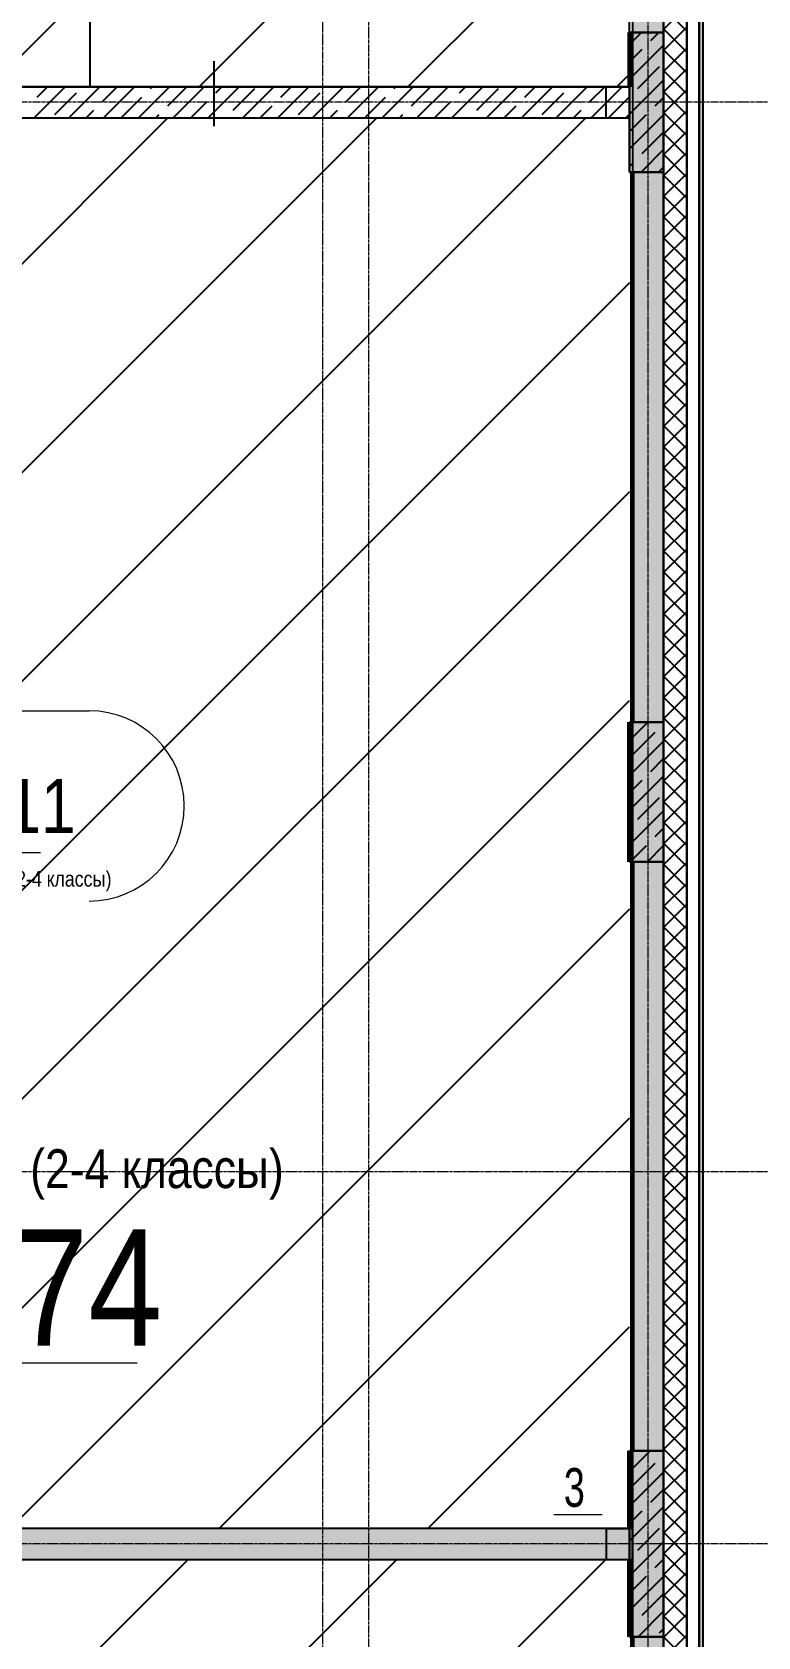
# Model space of a CAD drawing. Header units: millimetres. Extents: x 538266 to 1167394, y 114608 to 637157.
# Drawn here: x 1062561 to 1067241, y 539069 to 549421 of the extents above; entities that cross this region are included whole.
import ezdxf
from ezdxf.enums import TextEntityAlignment as Align

# ---------------------------------------------------------------- set-up
doc = ezdxf.new("R2010")
doc.units = ezdxf.units.MM
for name, pattern in [('CENTER2', [28.575000000000003, 19.05, -3.175, 3.175, -3.175]), ('DASHED', [19.049999999999997, 12.7, -6.35]), ('HIDDEN2', [4.762499999999999, 3.175, -1.5875])]:
    doc.linetypes.add(name, pattern=pattern)
doc.layers.get('Defpoints').update_dxf_attribs({"color": 140})
for name, color, linetype, lineweight in [('0) шт стен 3 эт', 150, 'Continuous', 60), ('АР_Area', 5, 'Continuous', 5), ('АР_Колонны', 70, 'Continuous', 30), ('АР_Отв. марка', 4, 'Continuous', 9), ('АР_площадь пом', 5, 'Continuous', 5), ('АР_Стены ЖБ', 7, 'Continuous', 35), ('АР_Стены ПЕНОблок', 52, 'Continuous', 20), ('АР_Тонкая', 254, 'Continuous', 5), ('АР_Утеплитель', 31, 'Continuous', 0), ('АР_Штриховка', 8, 'Continuous', 0), ('ОВ_Отопление', 30, 'Continuous', 5), ('РД_Разуклонка к трапам', 124, 'Continuous', 0)]:
    doc.layers.add(name, color=color, linetype=linetype, lineweight=lineweight)
doc.layers.add('A-AREA', color=7, linetype='Continuous', lineweight=15, true_color=0x7f7f7f)
doc.layers.add('РД_Оси_100', color=7, linetype='Continuous', lineweight=0, true_color=0x525252)
doc.layers.add('АР_Делит', color=120, linetype='Continuous', lineweight=0, plot=False)
doc.layers.add('ФВ-5', color=7, linetype='Continuous')
doc.styles.add('Arial0', font='arial.ttf')
doc.styles.add('style1', font='ARIALN.TTF')
pattern_1 = [(45, (0, 0), (-673.5192090801866, 673.5192090801866), [])]

# ---------------------------------------------------------------- blocks, each defined once
blk = doc.blocks.new('СОШ_2200_АР_ОСИ_М100_28.05.24')
at = {"layer": 'АР_Делит', "color": 251, "linetype": 'DASHED', "true_color": 0x636466}
blk.add_lwpolyline([(114955.0000000006, 135155), (114955.0000000003, -355.000000000844), (93595.0364531807, -355), (93595.0364531807, 13854.99999999997), (94145, 13854.99999999997), (94145, 68319.99991821285), (66055, 68319.99991821285), (66055, 13857.73031232829), (83455, 13857.73031232829), (83455, -355.0000000000291), (45245, -355.0000000004948), (45245.00000000003, 13145.00000000018), (44694.99999999991, 13145.00000000018), (44694.99999999991, 26755.00000000066), (45245, 26755.00000000087), (45245, 68319.99999999974), (20455.00000000081, 68319.9999999995), (20454.99993193266, 26754.99999999997), (27955, 26755.0000000009), (27955, 13145.0000000002), (-355.000000000291, 13144.99999999985), (-355.000000000291, 100855.0000081791)], dxfattribs=at)
at = {"layer": 'РД_Оси_100', "color": 251, "linetype": 'CENTER2', "true_color": 0x636466}
for p, q in [((20100, -6155.000000000844), (20100, 139938.6787630788)), ((29555, 52199.99999999916), (-5954.957631682453, 52199.99999999916)), ((29555, 45299.99999999916), (-5954.957631682453, 45299.99999999916)), ((29555, 42899.99999999916), (-5954.957631682453, 42899.99999999916))]:
    blk.add_line(p, q, dxfattribs=at)
for points in [[(17849.99999999997, 139938.6787630789), (18000, 139538.6787630788), (18000, -6194.091556430532)], [(18300, -6196.31035460147), (18300, 139538.6787630788), (18449.99999999998, 139938.6787630788)]]:
    blk.add_lwpolyline(points, dxfattribs=at)
blk = doc.blocks.new('MOK-МаркаПом_овал_ареал')
for p, q in [((-5.364679016108674, 6.137553953313943), (5.88761482150744, 6.137553953313943)), ((-2.749999999517968, -3), (2.75000000048567, -3))]:
    blk.add_line(p, q)
for centre, radius, start, end in [((-5.364679016108674, -6.086719615673478e-05), 6.137614820513821, 90, 270), ((5.88761482150744, -6.086719615673478e-05), 6.137614820513821, 270, 90.00000000000001), ((-7.410550622946615, -6.086719615673478e-05), 7.160550623936513, 0, 0.0009527073692559174)]:
    blk.add_arc(centre, radius, start, end)
at = {"color": 0, "style": 'style1'}
blk.add_attdef('АР-ПОМЕЩЕНИЕ:НОМЕР', text='', height=3, dxfattribs=at).set_placement((0.2614679030045388, -6.086747898456159e-05), align=Align.MIDDLE)
at = {"layer": 'Defpoints', "color": 2, "style": 'style1'}
blk.add_attdef('АР-ПОМЕЩЕНИЕ:НАИМЕНОВАНИЕ', text='', height=1, dxfattribs=at).set_placement((-0.09415286224611918, -4.813929944538444), align=Align.MIDDLE)
blk = doc.blocks.new('MOK-МаркаПроема инж.')
blk.add_line((-1.327837811785173, -1.753652807782487), (1.802060138645004, -1.753652807782487))
at = {"color": 0, "style": 'Arial0', "width": 0.7}
blk.add_attdef('АР-ПРОЕМ:Коробка', text='', height=2.5, dxfattribs=at).set_placement((-1.70530256582424e-13, -1.70530256582424e-13), align=Align.MIDDLE)
blk = doc.blocks.new('MOK-МаркаПомещения1')
at = {"layer": 'A-AREA', "color": 0}
blk.add_line((-3.65069882334501, -1.943757865437178), (3.649301176643348, -1.943757865437178), dxfattribs=at)
at = {"layer": 'A-AREA', "color": 0, "style": 'style1'}
blk.add_attdef('АР-ПОМЕЩЕНИЕ:ПЛОЩАДЬ', text='', height=3, dxfattribs=at).set_placement((0, 0), align=Align.MIDDLE)
at = {"layer": 'Defpoints', "style": 'style1', "flags": 8}
blk.add_attdef('АР-ПОМЕЩЕНИЕ:НАИМЕНОВАНИЕ', text='', height=1, dxfattribs=at).set_placement((0, 2.955627016426362), align=Align.MIDDLE)
blk = doc.blocks.new('*U627')
at = {"layer": 'АР_площадь пом', "color": 5, "linetype": 'Continuous', "lineweight": 5}
ref = blk.add_blockref('MOK-МаркаПомещения1', (0, 0), dxfattribs=dict(at, xscale=100, yscale=100, zscale=100))
ref.add_attrib('АР-ПОМЕЩЕНИЕ:НАИМЕНОВАНИЕ', 'Учебный класс (2-4 классы)', dxfattribs={"layer": 'Defpoints', "height": 100, "style": 'style1'}).set_placement((0, 295.5627016426362), align=Align.MIDDLE)
ref.add_attrib('АР-ПОМЕЩЕНИЕ:ПЛОЩАДЬ', '66.74', dxfattribs={"layer": 'A-AREA', "color": 0, "height": 300, "style": 'style1'}).set_placement((0, 0), align=Align.MIDDLE)
blk = doc.blocks.new('3_этаж1')
at = {"layer": 'АР_Штриховка', "linetype": 'Continuous', "lineweight": 25, "true_color": 0x000000}
h = blk.add_hatch(dxfattribs=at)
h.set_pattern_fill('AR-CONC', color=18, angle=-360, style=0)
h.set_pattern_definition([(50.00000000000003, (480135.3970820028, 374055.4927069985), (182.184668996004, -15.93908553890305), [19.05, -209.55]), (355, (480135.3970820028, 374055.4927069985), (-35.24342142496938, 191.0568452390351), [15.24, -167.64058417]), (100.4514447, (480150.5790890028, 374054.1644534985), (146.9412470903532, 175.1177519121951), [16.19000879999999, -178.0902445999999]), (46.18419999999998, (480135.3970820028, 374106.2927069985), (271.0790408921299, -42.0423279327271), [28.575, -314.3249999999999]), (96.63555760999992, (480157.9869820029, 374102.7892069985), (237.404134051503, 247.4261245977216), [24.28502314, -267.13560816]), (351.1841511700001, (480135.3970820028, 374106.2927069985), (237.404134064977, 247.4261245855327), [22.85996707, -251.45973192]), (21.00000000000001, (480160.7970820029, 374093.5927069985), (151.6143912691325, -102.2651981870876), [19.05, -209.55]), (326.0000000000001, (480160.7970820029, 374093.5927069985), (61.80202834764704, 184.1879661223193), [15.24, -167.64]), (71.45144499999996, (480173.4316146028, 374085.0706070985), (213.4164192787161, 81.92276888590528), [16.1900088, -178.0899376]), (37.50000000000001, (480135.3970820028, 374055.4927069985), (3.088603250591801, 84.55503887315311), [0, -165.608, 0, -170.18, 0, -168.275]), (7.499999999999988, (480135.3970820028, 374055.4927069985), (66.81966251030573, 100.1805748181195), [0, -97.02799999999998, 0, -161.798, 0, -64.13499999999999]), (327.5, (480078.7550820028, 374055.4927069985), (135.5905951668714, -5.728743992673419), [0, -63.5, 0, -198.12, 0, -262.89]), (317.5, (480053.3550820028, 374055.4927069985), (148.129181386018, 25.42649103333306), [0, -82.54999999999997, 0, -131.5719999999999, 0, -186.6899999999999])])
h.paths.add_polyline_path([(704583.5739394767, 565343.7433186375), (704383.5739394767, 565543.7433186375), (704383.5739394753, 530468.7432744642), (704583.5739394753, 530468.7432744642)], flags=0)
h = blk.add_hatch(dxfattribs=at)
h.set_pattern_fill('ANSI37', color=18, scale=30, angle=-360, style=0)
h.set_pattern_definition([(44.99999999999999, (480135.3970820028, 374055.4927069985), (-67.35192090801867, 67.35192090801864), []), (135, (480135.3970820028, 374055.4927069985), (-67.35192090801864, -67.35192090801866), [])])
h.paths.add_polyline_path([(704733.5739394767, 565193.7433186375), (704583.5739394767, 565343.7433186375), (704583.5739394753, 530468.7432744642), (704733.5739394753, 530468.7432744642)], flags=0)
h = blk.add_hatch(dxfattribs=at)
h.set_pattern_fill('_U', color=18, angle=-360, style=0, pattern_type=0)
h.set_pattern_definition([(359.9999999999977, (480135.3970820028, 374055.4927069985), (-1.836970198721027e-16, 1), [])])
h.paths.add_polyline_path([(704838.5739394767, 565088.7433186375), (704813.5739394767, 565113.7433186375), (704813.5739394753, 530468.7432744642), (704838.5739394753, 530468.7432744642)], flags=0)
h = blk.add_hatch(dxfattribs=at)
h.set_pattern_fill('AR-CONC', color=18, angle=404.9999999999999, style=0)
h.set_pattern_definition([(94.99999999999987, (480135.3970820028, 374055.4927069985), (140.0946503457718, 117.5533794048302), [19.04999999999999, -209.55]), (39.99999999999999, (480135.3970820028, 374055.4927069985), (-160.0184531424416, 110.1767285788194), [15.23999999999999, -167.6405841699999]), (145.4514447, (480147.0715991615, 374065.2887900432), (-19.9237976296598, 227.7301021368535), [16.1900088, -178.0902446]), (91.18419999999983, (480099.4760575185, 374091.4137314828), (221.4102432304705, 161.9534128742705), [28.57499999999999, -314.3249999999998]), (141.63555761, (480117.9268776027, 374104.9098543512), (-7.086617476218593, 342.8267636152945), [24.28502313999999, -267.1356081599999]), (36.18415117000001, (480099.4760575185, 374091.4137314828), (-7.086617458072156, 342.8267636162032), [22.85996707, -251.45973192]), (66, (480126.4168258817, 374100.3939876038), (179.5199793093499, 34.89514907439818), [19.04999999999998, -209.5499999999998]), (11.00000000000003, (480126.4168258817, 374100.3939876038), (-86.53992652234554, 173.9411931937545), [15.23999999999998, -167.6399999999997]), (116.451445, (480141.3768241896, 374103.3019166532), (92.98005187572971, 208.8363427013335), [16.1900088, -178.0899376]), (82.49999999999999, (480135.3970820028, 374055.4927069985), (-57.6054690678104, 61.97341367358698), [0, -165.608, 0, -170.18, 0, -168.275]), (52.49999999999996, (480135.3970820028, 374055.4927069985), (-23.58972731942486, 118.0870002746923), [0, -97.02799999999998, 0, -161.798, 0, -64.13499999999999]), (12.49999999999997, (480095.3451397028, 374015.4407646985), (99.92786303251579, 91.8261955827136), [0, -63.5, 0, -198.12, 0, -262.89]), (2.499999999999983, (480077.3846274607, 373997.4802524564), (86.76390441821674, 122.7223928811142), [0, -82.55, 0, -131.572, 0, -186.69])])
h.paths.add_polyline_path([(704383.5739394757, 539568.743273479), (704383.5739394757, 539768.743273479), (696793.5739671917, 539768.743273479), (696793.5739671917, 539568.743273479)], flags=0)
at = {"layer": 'ОВ_Отопление', "linetype": 'Continuous', "lineweight": 25, "true_color": 0x000000}
for points in [[(704363.5739671914, 539768.743273479), (704213.5739671914, 539768.743273479), (704288.5739671914, 539668.743273479)], [(704213.5739671914, 539768.743273479), (704213.5739671914, 539568.743273479), (704288.5739671914, 539668.743273479)]]:
    blk.add_hatch(color=18, dxfattribs=at).paths.add_polyline_path(points, flags=0)
at = {"layer": 'АР_Колонны', "color": 18, "linetype": 'HIDDEN2', "lineweight": 25, "true_color": 0x000000}
for p, q in [((704363.5739671917, 549418.7432734792), (704583.5739671917, 549418.7432734792)), ((704363.5739671917, 548518.7432734789), (704363.5739671917, 549418.7432734792)), ((704583.5739671917, 549418.7432734792), (704583.5739671917, 548518.7432734789)), ((704583.5739671917, 548518.7432734789), (704363.5739671917, 548518.7432734789)), ((704363.5739671916, 544968.7431099061), (704583.5739671916, 544968.7431099061)), ((704363.5739671916, 544068.7431099059), (704363.5739671916, 544968.7431099061)), ((704583.5739671916, 544968.7431099061), (704583.5739671916, 544068.7431099059)), ((704583.5739671916, 544068.7431099059), (704363.5739671916, 544068.7431099059)), ((704363.5739671914, 540268.743273479), (704583.5739671914, 540268.743273479)), ((704363.5739671914, 539068.743273479), (704363.5739671914, 540268.743273479)), ((704583.5739671914, 540268.743273479), (704583.5739671914, 539068.743273479)), ((704583.5739671914, 539068.743273479), (704363.5739671914, 539068.743273479))]:
    blk.add_line(p, q, dxfattribs=at)
at = {"layer": 'АР_Колонны', "color": 18, "linetype": 'Continuous', "lineweight": 25, "true_color": 0x000000}
for p, q in [((704583.5739671917, 549418.7432734792), (704363.5739671917, 549418.7432734792)), ((704363.5739671917, 549418.7432734792), (704363.5739671917, 548518.7432734789)), ((704583.5739671917, 549418.7432734792), (704363.5739671917, 549418.7432734792)), ((704363.5739671917, 549418.7432734792), (704363.5739671917, 548518.7432734789)), ((704583.5739671917, 548518.7432734789), (704583.5739671917, 549418.7432734792)), ((704583.5739671917, 548518.7432734789), (704583.5739671917, 549418.7432734792)), ((704363.5739671917, 548518.7432734789), (704583.5739671917, 548518.7432734789)), ((704363.5739671917, 548518.7432734789), (704583.5739671917, 548518.7432734789)), ((704583.5739671916, 544968.7431099061), (704363.5739671916, 544968.7431099061)), ((704363.5739671916, 544968.7431099061), (704363.5739671916, 544068.7431099059)), ((704583.5739671916, 544968.7431099061), (704363.5739671916, 544968.7431099061)), ((704363.5739671916, 544968.7431099061), (704363.5739671916, 544068.7431099059)), ((704583.5739671916, 544068.7431099059), (704583.5739671916, 544968.7431099061)), ((704583.5739671916, 544068.7431099059), (704583.5739671916, 544968.7431099061)), ((704363.5739671916, 544068.7431099059), (704583.5739671916, 544068.7431099059)), ((704363.5739671916, 544068.7431099059), (704583.5739671916, 544068.7431099059)), ((704583.5739671914, 540268.743273479), (704363.5739671914, 540268.743273479)), ((704363.5739671914, 540268.743273479), (704363.5739671914, 539068.743273479)), ((704583.5739671914, 540268.743273479), (704363.5739671914, 540268.743273479)), ((704363.5739671914, 540268.743273479), (704363.5739671914, 539068.743273479)), ((704583.5739671914, 539068.743273479), (704583.5739671914, 540268.743273479)), ((704583.5739671914, 539068.743273479), (704583.5739671914, 540268.743273479)), ((704363.5739671914, 539068.743273479), (704583.5739671914, 539068.743273479)), ((704363.5739671914, 539068.743273479), (704583.5739671914, 539068.743273479))]:
    blk.add_line(p, q, dxfattribs=at)
at = {"layer": 'АР_Стены ЖБ', "color": 18, "linetype": 'Continuous', "lineweight": 25, "true_color": 0x000000}
for p, q in [((704583.5739671917, 549418.7432734792), (704363.5739671917, 549418.7432734792)), ((704363.5739671917, 549418.7432734792), (704363.5739671917, 548518.7432734789)), ((704583.5739671917, 548518.7432734789), (704583.5739671917, 549418.7432734792)), ((704363.5740644287, 549068.7431916927), (696793.5739671917, 549068.7434315603)), ((704213.5739608544, 548868.7431964458), (704213.5739671917, 549068.7431964458)), ((704363.5740580914, 548868.7431916927), (704363.5740644287, 549068.7431916927)), ((696793.5739608544, 548868.7434315603), (704363.5740580914, 548868.7431916927)), ((704363.5739671917, 548518.7432734789), (704583.5739671917, 548518.7432734789)), ((704583.5739671916, 544968.7431099061), (704363.5739671916, 544968.7431099061)), ((704363.5739671916, 544968.7431099061), (704363.5739671916, 544068.7431099059)), ((704583.5739671916, 544068.7431099059), (704583.5739671916, 544968.7431099061)), ((704363.5739671916, 544068.7431099059), (704583.5739671916, 544068.7431099059)), ((704583.5739671914, 540268.743273479), (704363.5739671914, 540268.743273479)), ((704363.5739671914, 540268.743273479), (704363.5739671914, 539068.743273479)), ((704583.5739671914, 539068.743273479), (704583.5739671914, 540268.743273479)), ((704363.5739671914, 539068.743273479), (704583.5739671914, 539068.743273479))]:
    blk.add_line(p, q, dxfattribs=at)
at = {"layer": 'АР_Стены ПЕНОблок', "color": 18, "linetype": 'Continuous', "lineweight": 25, "true_color": 0x000000}
for p, q in [((704383.5739394767, 565543.7433186375), (704383.5739394755, 530468.7432744642)), ((704583.5739394755, 530468.7432744643), (704583.5739394769, 565343.7433186375)), ((704383.5739394757, 539768.743273479), (696793.5739671917, 539768.743273479)), ((704383.5739394757, 539568.743273479), (704383.5739394757, 539768.743273479)), ((696793.5739671917, 539568.743273479), (704383.5739394757, 539568.743273479))]:
    blk.add_line(p, q, dxfattribs=at)
at = {"layer": 'АР_Тонкая', "color": 18, "linetype": 'Continuous', "lineweight": 25, "true_color": 0x000000}
for p, q in [((704733.5739394767, 565193.7433186375), (704733.5739394755, 530468.7432744642)), ((704813.5739394755, 530468.7432744642), (704813.5739394767, 565113.7433186375)), ((704813.5739394767, 565113.7433186375), (704813.5739394755, 530468.7432744642)), ((704838.5739394755, 530468.7432744642), (704838.5739394767, 565088.7433186375))]:
    blk.add_line(p, q, dxfattribs=at)
at = {"layer": 'АР_Утеплитель', "color": 18, "linetype": 'Continuous', "lineweight": 25, "true_color": 0x000000}
for p, q in [((704583.5739394769, 565343.7433186375), (704583.5739394755, 530468.7432744643)), ((704733.5739394755, 530468.7432744642), (704733.5739394767, 565193.7433186375))]:
    blk.add_line(p, q, dxfattribs=at)
at = {"layer": 'АР_Штриховка', "color": 18, "linetype": 'Continuous', "lineweight": 25, "true_color": 0x000000}
for p, q in [((704363.5739671917, 549341.2737323606), (704441.0435083105, 549418.7432734792)), ((704363.5739671917, 549116.7673293338), (704583.5739671919, 549336.7673293338)), ((704501.4836553265, 549366.9301704953), (704553.2967583104, 549418.7432734792)), ((704363.5739671917, 549229.0204823605), (704445.3570545699, 549310.8035697386)), ((704363.5739671917, 548892.2609263071), (704583.5739671917, 549112.2609263071)), ((704417.2937541916, 549058.2338663335), (704557.6102560833, 549198.5503682252)), ((700523.4475028039, 548868.7433133733), (700723.4474964666, 549068.743307036)), ((700544.5583019806, 549002.1072655767), (700611.1943469967, 549068.743310593)), ((700656.811503494, 548889.8540640634), (700797.1280053857, 549030.1705659551)), ((700747.9538987167, 548868.7433062595), (700947.9538923794, 549068.7432999222)), ((700965.5078076557, 548974.0439651984), (701060.2071388225, 549068.7432963653)), ((700972.4602946297, 548868.7432991456), (701172.4602882924, 549068.7432928083)), ((701196.9666905425, 548868.7432920318), (701396.9666842052, 549068.7432856945)), ((701274.2041118175, 549058.2338663335), (701284.7135347354, 549068.7432892513)), ((701386.4573133308, 548945.9806648201), (701509.2199306483, 549068.7432821376)), ((701421.4730864554, 548868.743284918), (701621.4730801181, 549068.7432785806)), ((701645.9794823683, 548868.7432778041), (701845.9794760309, 549068.7432714668)), ((701695.1536174926, 549030.1705659551), (701733.7263265612, 549068.7432750238)), ((701807.406819006, 548917.9173644418), (701947.7233208977, 549058.2338663335)), ((701870.4858782812, 548868.7432706903), (702070.4858719439, 549068.7432643529)), ((702094.9922741941, 548868.7432635764), (702294.9922678568, 549068.7432572391)), ((702116.1031231676, 549002.1072655767), (702182.7391183869, 549068.743260796)), ((702228.3563246811, 548889.8540640634), (702368.6728265728, 549030.1705659551)), ((702319.498670107, 548868.7432564625), (702519.4986637696, 549068.7432501253)), ((702537.0526288429, 548974.0439651984), (702631.7519102127, 549068.7432465684)), ((702544.0050660198, 548868.7432493487), (702744.0050596825, 549068.7432430114)), ((702768.5114619327, 548868.7432422349), (702968.5114555954, 549068.7432358975)), ((702845.7489330046, 549058.2338663335), (702856.2583061256, 549068.7432394545)), ((702958.002134518, 548945.9806648201), (703080.7647020385, 549068.7432323406)), ((702993.0178578456, 548868.743235121), (703193.0178515083, 549068.7432287837)), ((703217.5242537585, 548868.7432280071), (703417.5242474212, 549068.7432216699)), ((703266.6984386797, 549030.1705659551), (703305.2710979513, 549068.7432252268)), ((703378.9516401931, 548917.9173644417), (703519.2681420848, 549058.2338663334)), ((703442.0306496713, 548868.7432208933), (703642.030643334, 549068.743214556)), ((703666.5370455843, 548868.7432137795), (703866.537039247, 549068.7432074422)), ((703687.6479443548, 549002.1072655767), (703754.283889777, 549068.7432109991)), ((703799.9011458682, 548889.8540640634), (703940.21764776, 549030.1705659551)), ((703891.0434414971, 548868.7432066656), (704091.0434351598, 549068.7432003283)), ((704108.5974500299, 548974.0439651984), (704203.2966816028, 549068.7431967714)), ((704115.54983741, 548868.7431995518), (704315.5498310727, 549068.7431932145)), ((700860.2071451598, 548868.7433027026), (700909.3812068991, 548917.9173644418)), ((701084.7135410728, 548868.7432955886), (701218.0775110609, 549002.1072655768)), ((701533.7263328985, 548868.7432813611), (701639.0270167359, 548974.0439651984)), ((701982.7391247242, 548868.7432671334), (702059.976522411, 548945.9806648201)), ((702431.75191655, 548868.7432529057), (702480.9260280861, 548917.9173644418)), ((702656.258312463, 548868.7432457918), (702789.6223322479, 549002.1072655768)), ((703105.2711042886, 548868.7432315641), (703210.571837923, 548974.0439651984)), ((703554.2838961144, 548868.7432173364), (703631.5213435981, 548945.9806648201)), ((704003.2966879401, 548868.7432031087), (704052.4708492733, 548917.9173644418)), ((704227.8030838531, 548868.7431959949), (704361.1671534351, 549002.1072655767)), ((704529.5469557049, 548945.9806648202), (704583.5739671917, 549000.0076763071)), ((701309.2199369855, 548868.7432884749), (701330.3307125742, 548889.8540640634)), ((702880.7647083758, 548868.743238678), (702901.8755337612, 548889.8540640634)), ((704340.056233323, 548868.7431924379), (704363.5740588366, 548892.2610179516)), ((704363.5739671917, 548780.007676307), (704473.4203549483, 548889.8540640635)), ((704363.5739671917, 548667.7545232803), (704583.5739671917, 548887.7545232803)), ((704445.3570545699, 548637.2843606584), (704583.5739671917, 548775.5012732802)), ((704439.0691204171, 548518.7432734789), (704583.5739671919, 548663.2481202536)), ((704363.5739671917, 548555.5012732804), (704389.2304538132, 548581.1577599017)), ((704557.6102560833, 548525.0311591451), (704583.5739671917, 548550.9948702536)), ((704363.5739671916, 544851.1456718259), (704481.171405272, 544968.7431099061)), ((704363.5739671916, 544963.3988248525), (704368.9182522452, 544968.7431099061)), ((704389.2304538132, 544764.5489084474), (704529.5469557049, 544904.8654103391)), ((704363.5739671916, 544626.6392687991), (704583.5739671916, 544846.6392687991)), ((704501.4836553265, 544652.2957069341), (704583.5739671916, 544734.386018799)), ((704363.5739671916, 544402.1328657723), (704583.5739671916, 544622.1328657723)), ((704363.5739671916, 544514.386018799), (704445.35705457, 544596.1691061774)), ((704417.2937541916, 544343.5994027723), (704557.6102560833, 544483.915904664)), ((704363.5739671916, 544177.6264627456), (704583.5739671916, 544397.6264627456)), ((704529.5469557049, 544231.3462012588), (704583.5739671916, 544285.3732127455)), ((704366.943864352, 544068.7431099059), (704473.4203549483, 544175.2196005022)), ((704479.1970173786, 544068.7431099059), (704583.5739671916, 544173.120059719)), ((704363.5739671914, 540136.5112082643), (704495.8060324062, 540268.743273479)), ((704363.5739671914, 540248.764361291), (704383.5528793795, 540268.743273479)), ((704363.5739671914, 539912.0048052375), (704583.5739671914, 540132.0048052375)), ((704389.2304538132, 540049.9144448861), (704529.5469557049, 540190.2309467779)), ((704501.4836553265, 539937.6612433727), (704583.5739671914, 540019.7515552375)), ((704363.5739671914, 539687.4984022108), (704583.5739671914, 539907.4984022108)), ((704363.5739671914, 539799.7515552376), (704445.35705457, 539881.534642616)), ((704417.2937541916, 539628.964939211), (704557.6102560833, 539769.2814411027)), ((704363.5739671914, 539462.9919991841), (704583.5739671914, 539682.9919991841)), ((704529.5469557049, 539516.7117376976), (704583.5739671914, 539570.7387491841)), ((704363.5739671914, 539350.7387491841), (704473.4203549483, 539460.5851369409)), ((704363.5739671914, 539238.4855961574), (704583.5739671914, 539458.4855961574)), ((704445.3570545699, 539208.0154335358), (704583.5739671914, 539346.2323461573)), ((704418.3380475398, 539068.743273479), (704583.5739671914, 539233.9791931306)), ((704363.5739671914, 539126.2323461573), (704389.2304538132, 539151.8888327791)), ((704557.6102560833, 539095.7622320225), (704583.5739671914, 539121.7259431307))]:
    blk.add_line(p, q, dxfattribs=at)
at = {"layer": 'ОВ_Отопление', "color": 18, "linetype": 'Continuous', "lineweight": 25, "true_color": 0x000000}
for p, q in [((704213.5739671914, 539768.743273479), (704363.5739671914, 539768.743273479)), ((704213.5739671914, 539768.743273479), (704213.5739671914, 539568.743273479)), ((704363.5739671914, 539768.743273479), (704363.5739671914, 539568.743273479)), ((704213.5739671914, 539568.743273479), (704363.5739671914, 539568.743273479))]:
    blk.add_line(p, q, dxfattribs=at)
at = {"layer": 'РД_Разуклонка к трапам', "color": 18, "lineweight": 25, "ltscale": 2, "true_color": 0x000000}
for p, q in [((700883.5739671922, 550178.7431916919), (700883.5739281446, 549068.7434315603)), ((701683.6255031091, 549234.6248110732), (701683.6255031091, 548815.3459197938))]:
    blk.add_line(p, q, dxfattribs=at)
at = {"layer": 'АР_Отв. марка', "color": 18, "linetype": 'Continuous', "lineweight": 25, "true_color": 0x000000, "xscale": 100, "yscale": 100, "zscale": 100}
blk.add_blockref('MOK-МаркаПроема инж.', (704007.767981817, 540033.1160243008, 580), dxfattribs=at).add_auto_attribs({'АР-ПРОЕМ:Коробка': '3'})
at = {"layer": 'АР_площадь пом', "color": 5, "linetype": 'Continuous', "lineweight": 5, "xscale": 2.5, "yscale": 2.5}
blk.add_blockref('*U627', (700275.337196718, 541322.4954300458), dxfattribs=at)

msp = doc.modelspace()

# ---------------------------------------------------------------- hatches: boundary and pattern name
at = {"layer": 'ФВ-5'}
h = msp.add_hatch(dxfattribs=at)
h.set_pattern_fill('ANSI31', color=3, scale=300, style=0)
h.set_pattern_definition(pattern_1)
h.paths.add_polyline_path([(1066413.581506033, 561768.7431916932), (1066413.581506033, 562668.7431916931), (1066423.877144054, 564148.7432734793), (1063153.581506032, 564148.7432734793), (1063153.581506032, 565043.7432734787), (1063153.581506032, 565293.7432734797), (1061153.581506032, 565293.7432734797), (1061153.581506032, 565043.7432734788), (1060378.581506032, 565043.7432734788), (1060378.581506032, 562214.4639371055), (1060378.581506032, 561553.7432335124), (1060378.581506032, 560766.1100729295), (1060378.581506032, 560713.7431361228), (1060378.581506032, 560543.7432734797), (1059458.581506028, 560543.7432734797), (1056813.95042788, 560543.7432216635), (1056013.581506018, 560543.7432256206), (1056013.581506018, 560223.7431698471), (1054343.581506032, 560223.7431698471), (1054343.581506032, 559668.7431916927), (1054343.581506032, 556768.7431916926), (1054343.581506032, 556368.7432734784), (1054343.581506032, 555468.7431916926), (1054343.581506032, 551968.7431099064), (1054343.581506032, 550768.7431099064), (1054343.601967726, 550768.1855130743), (1054343.601967726, 550768.7431099064), (1054343.581506032, 550768.7431099064), (1054343.581506032, 550468.7431916918), (1054343.601967726, 547595.677846607), (1054353.601967726, 547595.677846607), (1054353.601967726, 547068.743191693), (1054343.581506032, 547068.743191693), (1054343.581506032, 546168.7431916927), (1054343.581506032, 542668.7431916929), (1054343.581506032, 541468.7431916929), (1054343.581506032, 541168.7432734782), (1054343.581506032, 538268.7432734782), (1054343.581506032, 537768.743273479), (1054343.581506032, 536868.7432734787), (1054343.581506032, 536288.7431916926), (1054863.581506032, 536288.7431916926), (1054863.581506032, 535875.4154683802), (1055283.256152254, 535875.4154683802), (1055283.256152254, 535658.7431916926), (1055403.581705617, 535658.7431916926), (1057250.345113081, 535658.7431916926), (1057250.345113081, 535458.7431916926), (1057813.581605825, 535458.7431916926), (1058053.585749356, 535458.7431916926), (1058053.585750288, 535459.1119370464), (1058173.585750288, 535459.1116335833), (1058223.581506033, 535458.7431916926), (1058623.581506032, 535458.7431916926), (1058623.581506032, 535658.7431916926), (1058223.581506032, 535658.7431916926), (1058103.581506032, 535658.7431916926), (1058103.581506032, 536288.7431916926), (1058103.581506032, 537538.743169847), (1058623.581506032, 537538.743169847), (1058623.581506032, 539068.7432734784), (1058623.581506032, 540268.743273479), (1058623.581506032, 540568.7432734789), (1058623.581506032, 543468.7432734789), (1058623.581506032, 544068.743109906), (1058623.581506032, 544968.7431916913), (1058623.581506032, 546908.7431981224), (1058623.581506032, 546968.7431711211), (1058623.581506032, 548502.4700673464), (1058623.581506032, 549418.7432734788), (1058623.581506032, 550518.7432734792), (1058623.581506032, 550638.7431916927), (1058623.581506032, 550918.7432734792), (1058623.581506032, 552028.4887086622), (1058623.581506032, 552298.7431916919), (1058623.581506032, 552538.7431916919), (1058623.581506032, 552793.4985539453), (1058403.581506032, 552793.4985539453), (1058403.581506032, 553083.4985539453), (1058623.581506033, 553083.4985539453), (1058623.581506033, 553218.7431892399), (1058623.581506032, 554328.488624423), (1058623.581506033, 555219.7431892405), (1058623.581506032, 556318.7434580667), (1058623.581506032, 556538.7432734789), (1058623.581506032, 557488.7432734789), (1058623.581506032, 557858.7431916924), (1058633.581506033, 558078.7431916924), (1059833.581506033, 558078.7431916924), (1066395.301247322, 558078.7431916927), (1066413.581506032, 558097.0234504028), (1066413.581506032, 558368.7431916923)])
h.paths.add_polyline_path([(1062759.696521132, 561988.7046012372), (1063309.696521133, 561988.7046012372, -1), (1063309.696521133, 561388.7046012372), (1062759.696521133, 561388.7046012372, -1)], flags=16)
h.paths.add_polyline_path([(1061841.280080692, 564865.0878592437, -1), (1062441.280080692, 564865.0878592437, -1)], flags=16)
h.paths.add_polyline_path([(1056309.708097945, 546849.470703026), (1056309.708097945, 546449.470703026), (1055309.708097945, 546449.470703026), (1055309.708097945, 546849.470703026)], flags=16)
h.paths.add_polyline_path([(1057943.582545247, 535875.4154683802), (1057943.582545247, 535658.743204885), (1057523.908539073, 535658.743204885), (1057230.013079728, 535660.9208083046), (1057523.908539073, 535660.9208083046), (1057523.908539073, 535875.4154683802)], flags=16)
h.paths.add_polyline_path([(1061985.035668693, 561111.3361633997), (1064065.526801026, 561111.3361633997), (1064065.526801026, 561303.2870501664), (1061985.035668693, 561303.2870501664)], flags=24)
h.paths.add_polyline_path([(1062443.62387449, 561420.6537826695), (1063625.769167805, 561420.6537826695), (1063625.769167805, 561956.7554197772), (1062443.62387449, 561956.7554197772)], flags=24)
h.paths.add_polyline_path([(1061636.201635944, 564639.1669861203), (1062646.358525439, 564639.1669861203), (1062646.358525439, 565091.0087323687), (1061636.201635944, 565091.0087323687)], flags=24)
h.paths.add_polyline_path([(1065925.928658448, 558141.523173074), (1066189.622382868, 558141.523173074), (1066189.622382868, 558524.7087119553), (1065925.928658448, 558524.7087119553)], flags=24)
h.paths.add_polyline_path([(1055071.387425016, 560230.2815108408), (1055505.97132679, 560230.2815108408), (1055505.97132679, 560540.7180729144), (1055071.387425016, 560540.7180729144)], flags=25)
at = {"layer": 'ФВ-5', "true_color": 0xf26722}
h = msp.add_hatch(dxfattribs=at)
h.set_pattern_fill('ANSI31', color=30, scale=300, style=0)
h.set_pattern_definition(pattern_1)
h.paths.add_polyline_path([(1064673.521745534, 552178.7431916919), (1063603.581979719, 552178.7431916919), (1062933.581478317, 552178.7431916919), (1062933.581478317, 550878.7431714834), (1063003.581478317, 550878.7431730728), (1063003.581478771, 550858.7431730728), (1062933.581478317, 550858.7431714834), (1062933.581478317, 550258.6739836042), (1062853.581478317, 550258.6739836042), (1062853.581478317, 550638.7431916927), (1062653.581478317, 550638.7431916927), (1058844.593155318, 550638.7431916927), (1058844.593155318, 549414.2368704524), (1058853.581506032, 549414.2368704524), (1058853.581506032, 549413.2368704524), (1058849.73023823, 549068.7434315283), (1066413.581506032, 549068.7434315283), (1066413.581506032, 549418.7432734792), (1066413.581506032, 550858.7432505011), (1066413.581478771, 550858.7432505011), (1066413.581478317, 550878.7432505011), (1066413.581483479, 552178.7431916919)])
at = {"layer": 'ФВ-5'}
h = msp.add_hatch(dxfattribs=at)
h.set_pattern_fill('ANSI31', color=3, scale=300, style=0)
h.set_pattern_definition(pattern_1)
h.paths.add_polyline_path([(1066413.581506032, 544068.7431099059), (1066413.581506032, 544968.7431099061), (1066417.032291168, 548518.7432734789), (1066413.581506032, 548518.7432734789), (1066413.581506032, 548868.7431916927), (1062353.583980857, 548868.7433203403), (1062353.581506032, 548868.7431916927), (1062353.581506032, 548568.7431916927), (1061453.581506032, 548568.7431916927), (1061453.581506032, 548868.7433488583), (1061373.581506032, 548868.7433513933), (1061373.581506032, 548448.7431916933), (1059253.581506032, 548448.7431916839), (1059253.581506032, 547728.7432544179), (1059253.581506032, 546788.7432256427), (1058843.581514087, 546788.7431981224), (1058843.581506032, 544968.7431099061), (1058843.581506032, 544068.7431099059), (1058843.581506032, 543468.7432734789), (1058843.581506032, 540568.7432734789), (1058843.581506032, 540268.743273479), (1058843.581506032, 539768.743273479), (1066413.581506032, 539768.743273479), (1066413.581506032, 540268.743273479), (1066416.588425568, 544068.7431099059)])
h.paths.add_polyline_path([(1062064.665410669, 544129.138829811, -1), (1062064.665410669, 544729.138829811), (1062614.66541067, 544729.138829811, -1), (1062614.66541067, 544129.138829811)], flags=16)
h.paths.add_polyline_path([(1058926.091641196, 542752.6723270922, -1), (1059526.091641196, 542752.6723270922, -1)], flags=16)
h.paths.add_polyline_path([(1061553.937027534, 543848.956612983), (1063106.563221259, 543848.956612983), (1063106.563221259, 544046.5350577307), (1061553.937027534, 544046.5350577307)], flags=24)
h.paths.add_polyline_path([(1061748.592764027, 544161.0880112433), (1062930.738057342, 544161.0880112433), (1062930.738057342, 544697.189648351), (1061748.592764027, 544697.189648351)], flags=24)
h.paths.add_polyline_path([(1059521.077998631, 542035.6088891656), (1059521.077998631, 543469.7357650183), (1058931.10528376, 543469.7357650183), (1058931.10528376, 542035.6088891656)], flags=24)
h.paths.add_polyline_path([(1065925.928658447, 539841.5232548602), (1066189.622382868, 539841.5232548602), (1066189.622382868, 540224.7087937415), (1065925.928658447, 540224.7087937415)], flags=24)
h = msp.add_hatch(dxfattribs=at)
h.set_pattern_fill('ANSI31', color=3, scale=300, style=0)
h.set_pattern_definition(pattern_1)
h.paths.add_polyline_path([(1066413.581506032, 539068.743273479), (1066413.581506032, 539568.743273479), (1061938.966903786, 539568.743273479), (1061938.966903786, 539268.743273479), (1061038.966903786, 539268.743273479), (1061038.966903786, 539568.743273479), (1060963.581506032, 539568.743273479), (1060963.581506032, 539148.743273479), (1058843.581506032, 539148.743273479), (1058843.581506032, 539068.743273479), (1058843.581506032, 535668.7431916926), (1058843.581506032, 534768.7431916924), (1058843.581506032, 532518.7432724944), (1058843.581506032, 531268.7432724944), (1058843.581506032, 530688.7432715084), (1059213.581506032, 530688.7432715084), (1059213.581506032, 530468.743273479), (1066433.581478316, 530468.743273479), (1066433.581478316, 534768.7431916924), (1066413.581506032, 534768.7431916924), (1066413.581506032, 535668.7431916926), (1066415.85765355, 539068.743273479)])
h.paths.add_polyline_path([(1062792.552813256, 535699.7634847545), (1062242.552813256, 535699.7634847545, -1), (1062242.552813256, 536299.7634847545), (1062792.552813257, 536299.7634847545, -1)], flags=16)
h.paths.add_polyline_path([(1059528.765317744, 531922.9673413571, -1), (1058928.765317744, 531922.9673413571, -1)], flags=16)
h.paths.add_polyline_path([(1061731.824430121, 535419.5812679266), (1063284.450623845, 535419.5812679266), (1063284.450623845, 535617.1597126741), (1061731.824430121, 535617.1597126741)], flags=24)
h.paths.add_polyline_path([(1061926.480166614, 535731.7126661867), (1063108.625459929, 535731.7126661867), (1063108.625459929, 536267.8143032945), (1061926.480166614, 536267.8143032945)], flags=24)
h.paths.add_polyline_path([(1059523.751675179, 531205.9039034306), (1059523.751675179, 532640.0307792833), (1058933.778960308, 532640.0307792833), (1058933.778960308, 531205.9039034306)], flags=24)

# ---------------------------------------------------------------- linework, layer by layer
msp.add_lwpolyline([(1058844.593155318, 549068.7434315283), (1066413.581506032, 549068.7434315283), (1066413.581506032, 557858.7431916927), (1058844.593155318, 557858.7431916927)], close=True)
at = {"layer": '0) шт стен 3 эт', "color": 2}
for points in [[(1066413.581506032, 549418.7432734792), (1066413.581603269, 549068.7431916927)], [(1066433.581478317, 544968.7431099057), (1066433.581478317, 548518.7432734789)], [(1066433.581478317, 546168.7431099057), (1066433.581478317, 547068.7431099009)], [(1066413.581506032, 544068.7431099059), (1066413.581506032, 544968.7431099057)], [(1066433.56041822, 540268.743273479), (1066433.56041822, 544068.7431099059)], [(1066413.581506032, 539768.743273479), (1066413.581506032, 540268.743273479)], [(1066413.581506032, 539068.743273479), (1066413.581506032, 539568.743273479)], [(1066435.941549995, 535668.7431916926), (1066433.581478316, 539068.743273479)]]:
    msp.add_lwpolyline(points, dxfattribs=at)

# ---------------------------------------------------------------- block references
at = {"layer": '0) шт стен 3 эт', "color": 5, "lineweight": 25}
msp.add_blockref('3_этаж1', (362050.0075388406, 0), dxfattribs=at)
at = {"layer": 'АР_Area', "color": 18, "linetype": 'Continuous', "lineweight": 15, "true_color": 0x000000}
ref = msp.add_blockref('MOK-МаркаПом_овал_ареал', (1062339.665410621, 544429.1388298108), dxfattribs=dict(at, xscale=100, yscale=100, zscale=100))
ref.add_attrib('АР-ПОМЕЩЕНИЕ:НОМЕР', '3.011', dxfattribs={"layer": '0', "color": 0, "height": 350, "style": 'style1'}).set_placement((1062339.665410684, 544429.1388297972), align=Align.MIDDLE)
ref.add_attrib('АР-ПОМЕЩЕНИЕ:НАИМЕНОВАНИЕ', 'Учебный класс (2-4 классы)', dxfattribs={"layer": 'Defpoints', "color": 2, "height": 100, "style": 'style1'}).set_placement((1062330.250124397, 543947.7458353569), align=Align.MIDDLE)
at = {"layer": 'РД_Оси_100', "lineweight": 25}
msp.add_blockref('СОШ_2200_АР_ОСИ_М100_28.05.24', (1046433.581506032, 496768.7432734798), dxfattribs=at)

doc.saveas('drawing.dxf')
